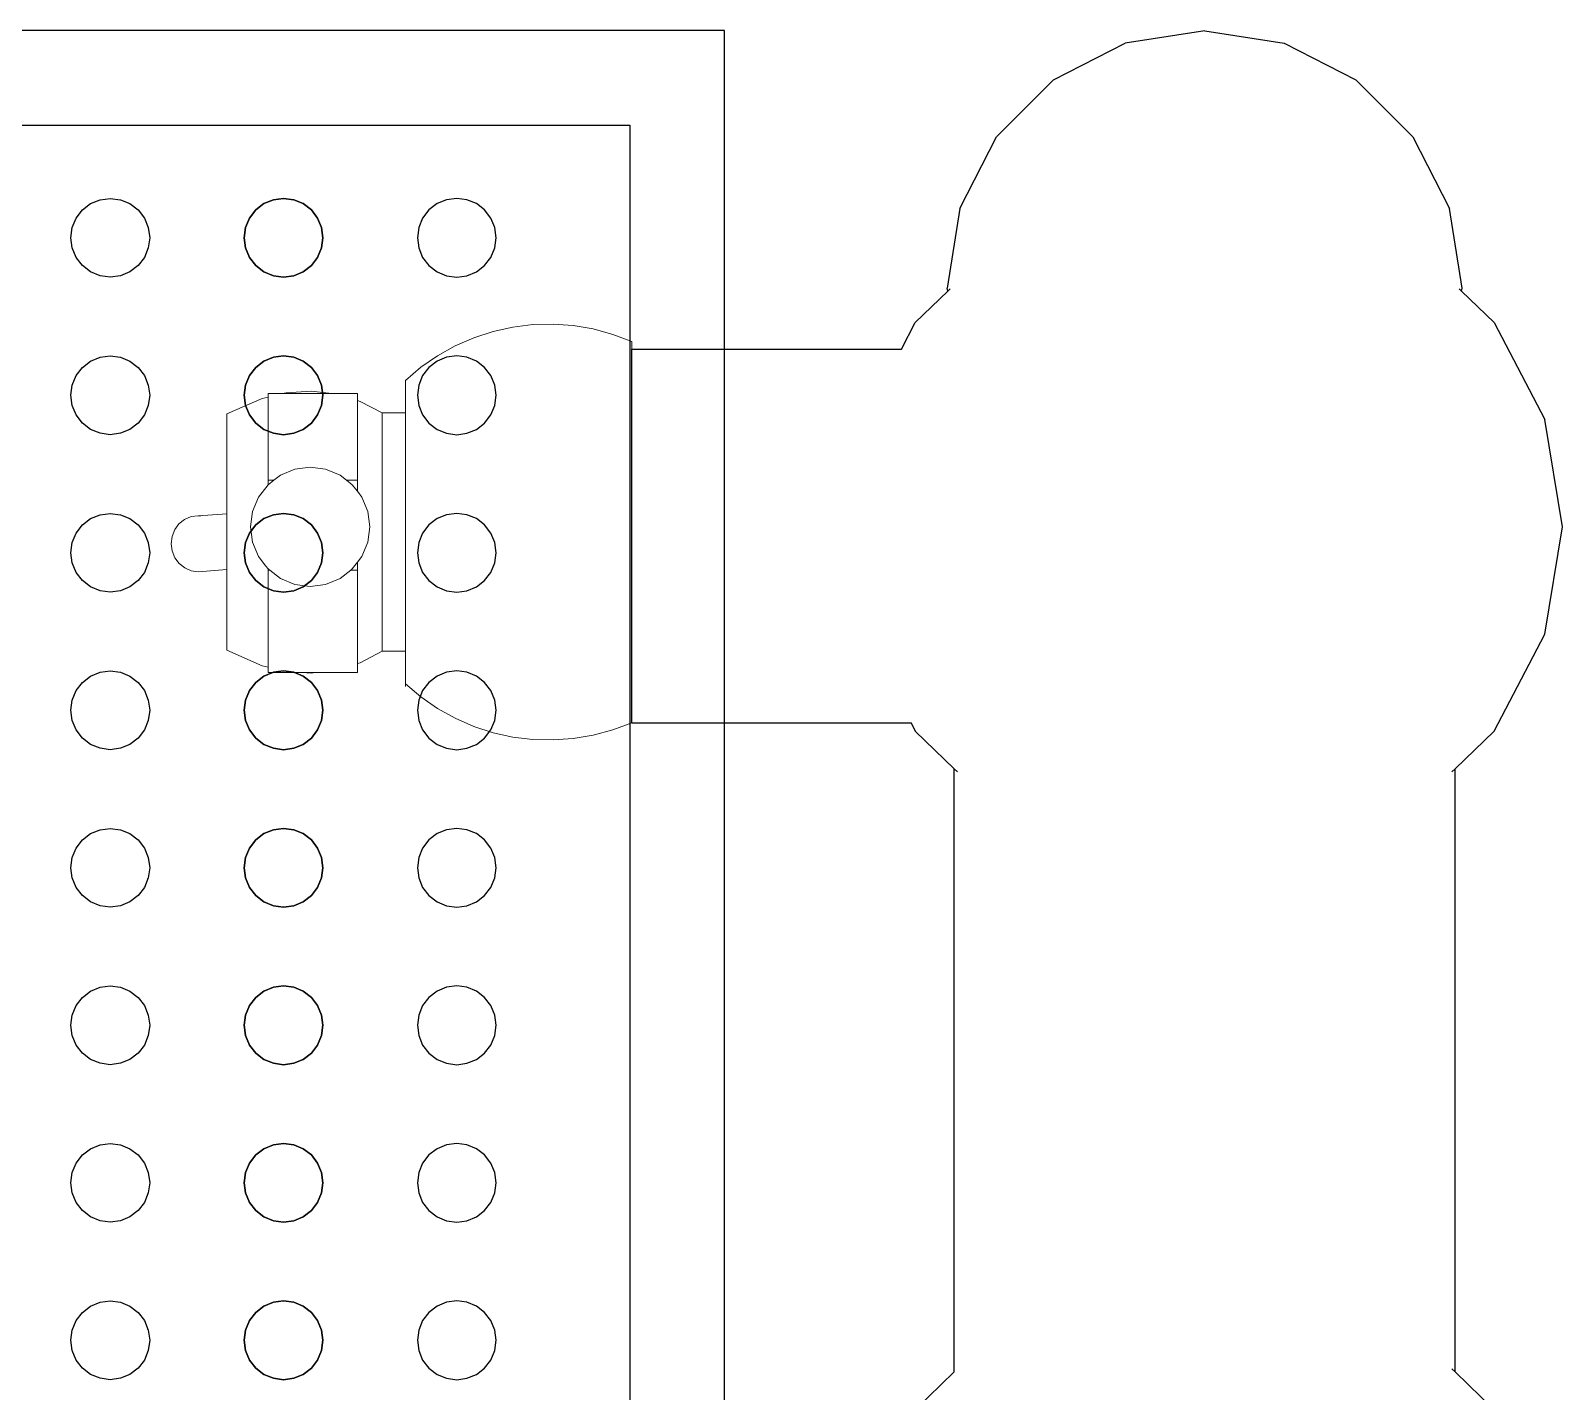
# Model space of a CAD drawing. Header units: millimetres. Extents: x 2562 to 7288, y 778 to 5635.
# Drawn here: x 5981.05 to 6000.51, y 1630.37 to 1647.64 of the extents above; entities that cross this region are included whole.
import ezdxf

# ---------------------------------------------------------------- set-up
doc = ezdxf.new("R2010")
doc.units = ezdxf.units.MM
for name, color, linetype in [('0-gnl-gor3', 252, 'Continuous'), ('2-tef-sabit', 251, 'Continuous'), ('IB- Bar Equipment', 7, 'Continuous')]:
    doc.layers.add(name, color=color, linetype=linetype)

# ---------------------------------------------------------------- blocks, each defined once
blk = doc.blocks.new('drip')
for p, q in [((68521.76, 2450.51), (68522.56, 2451.54)), ((68522.56, 2451.54), (68523.59, 2452.34)), ((68523.59, 2452.34), (68524.8, 2452.84)), ((68524.8, 2452.84), (68526.09, 2453.01)), ((68526.09, 2453.01), (68527.39, 2452.84)), ((68527.39, 2452.84), (68528.59, 2452.34)), ((68528.59, 2452.34), (68529.63, 2451.54)), ((68529.63, 2451.54), (68530.42, 2450.51)), ((68541.76, 2450.51), (68542.56, 2451.54)), ((68542.56, 2451.54), (68543.59, 2452.34)), ((68543.59, 2452.34), (68544.8, 2452.84)), ((68544.8, 2452.84), (68546.09, 2453.01)), ((68546.09, 2453.01), (68547.39, 2452.84)), ((68547.39, 2452.84), (68548.59, 2452.34)), ((68548.59, 2452.34), (68549.63, 2451.54)), ((68549.63, 2451.54), (68550.42, 2450.51)), ((68561.76, 2450.51), (68562.56, 2451.54)), ((68562.56, 2451.54), (68563.59, 2452.34)), ((68563.59, 2452.34), (68564.8, 2452.84)), ((68564.8, 2452.84), (68566.09, 2453.01)), ((68566.09, 2453.01), (68567.39, 2452.84)), ((68567.39, 2452.84), (68568.59, 2452.34)), ((68568.59, 2452.34), (68569.63, 2451.54)), ((68569.63, 2451.54), (68570.43, 2450.51)), ((68581.76, 2450.51), (68582.56, 2451.54)), ((68582.56, 2451.54), (68583.59, 2452.34)), ((68583.59, 2452.34), (68584.8, 2452.84)), ((68584.8, 2452.84), (68586.09, 2453.01)), ((68586.09, 2453.01), (68587.39, 2452.84)), ((68587.39, 2452.84), (68588.59, 2452.34)), ((68588.59, 2452.34), (68589.63, 2451.54)), ((68589.63, 2451.54), (68590.43, 2450.51)), ((68601.76, 2450.51), (68602.56, 2451.54)), ((68602.56, 2451.54), (68603.59, 2452.34)), ((68603.59, 2452.34), (68604.8, 2452.84)), ((68604.8, 2452.84), (68606.09, 2453.01)), ((68606.09, 2453.01), (68607.39, 2452.84)), ((68607.39, 2452.84), (68608.59, 2452.34)), ((68608.59, 2452.34), (68609.63, 2451.54)), ((68609.63, 2451.54), (68610.43, 2450.51)), ((68621.76, 2450.51), (68622.56, 2451.54)), ((68622.56, 2451.54), (68623.59, 2452.34)), ((68623.59, 2452.34), (68624.8, 2452.84)), ((68624.8, 2452.84), (68626.09, 2453.01)), ((68626.09, 2453.01), (68627.39, 2452.84)), ((68627.39, 2452.84), (68628.59, 2452.34)), ((68628.59, 2452.34), (68629.63, 2451.54)), ((68629.63, 2451.54), (68630.43, 2450.51)), ((68641.76, 2450.51), (68642.56, 2451.54)), ((68642.56, 2451.54), (68643.59, 2452.34)), ((68643.59, 2452.34), (68644.8, 2452.84)), ((68644.8, 2452.84), (68646.09, 2453.01)), ((68646.09, 2453.01), (68647.39, 2452.84)), ((68647.39, 2452.84), (68648.6, 2452.34)), ((68648.6, 2452.34), (68649.63, 2451.54)), ((68649.63, 2451.54), (68650.43, 2450.51)), ((68661.76, 2450.51), (68662.56, 2451.54)), ((68662.56, 2451.54), (68663.59, 2452.34)), ((68663.59, 2452.34), (68664.8, 2452.84)), ((68664.8, 2452.84), (68666.09, 2453.01)), ((68666.09, 2453.01), (68667.39, 2452.84)), ((68667.39, 2452.84), (68668.6, 2452.34)), ((68668.6, 2452.34), (68669.63, 2451.54)), ((68669.63, 2451.54), (68670.43, 2450.51)), ((68521.27, 2449.3), (68521.76, 2450.51)), ((68530.42, 2450.51), (68530.92, 2449.3)), ((68541.27, 2449.3), (68541.76, 2450.51)), ((68550.42, 2450.51), (68550.92, 2449.3)), ((68561.27, 2449.3), (68561.76, 2450.51)), ((68570.43, 2450.51), (68570.92, 2449.3)), ((68581.27, 2449.3), (68581.76, 2450.51)), ((68590.43, 2450.51), (68590.92, 2449.3)), ((68601.27, 2449.3), (68601.76, 2450.51)), ((68610.43, 2450.51), (68610.92, 2449.3)), ((68621.27, 2449.3), (68621.76, 2450.51)), ((68630.43, 2450.51), (68630.92, 2449.3)), ((68641.27, 2449.3), (68641.76, 2450.51)), ((68650.43, 2450.51), (68650.92, 2449.3)), ((68661.27, 2449.3), (68661.76, 2450.51)), ((68670.43, 2450.51), (68670.92, 2449.3)), ((68521.09, 2448.01), (68521.27, 2449.3)), ((68521.27, 2446.71), (68521.09, 2448.01)), ((68530.92, 2449.3), (68531.09, 2448.01)), ((68531.09, 2448.01), (68530.92, 2446.71)), ((68541.09, 2448.01), (68541.27, 2449.3)), ((68541.27, 2446.71), (68541.09, 2448.01)), ((68550.92, 2449.3), (68551.09, 2448.01)), ((68551.09, 2448.01), (68550.92, 2446.71)), ((68561.09, 2448.01), (68561.27, 2449.3)), ((68561.27, 2446.71), (68561.09, 2448.01)), ((68570.92, 2449.3), (68571.09, 2448.01)), ((68571.09, 2448.01), (68570.92, 2446.71)), ((68581.09, 2448.01), (68581.27, 2449.3)), ((68581.27, 2446.71), (68581.09, 2448.01)), ((68590.92, 2449.3), (68591.09, 2448.01)), ((68591.09, 2448.01), (68590.92, 2446.71)), ((68601.09, 2448.01), (68601.27, 2449.3)), ((68601.27, 2446.71), (68601.09, 2448.01)), ((68610.92, 2449.3), (68611.09, 2448.01)), ((68611.09, 2448.01), (68610.92, 2446.71)), ((68621.09, 2448.01), (68621.27, 2449.3)), ((68621.27, 2446.71), (68621.09, 2448.01)), ((68630.92, 2449.3), (68631.09, 2448.01)), ((68631.09, 2448.01), (68630.92, 2446.71)), ((68641.09, 2448.01), (68641.27, 2449.3)), ((68641.27, 2446.71), (68641.09, 2448.01)), ((68650.92, 2449.3), (68651.1, 2448.01)), ((68651.1, 2448.01), (68650.92, 2446.71)), ((68661.09, 2448.01), (68661.27, 2449.3)), ((68661.27, 2446.71), (68661.09, 2448.01)), ((68670.92, 2449.3), (68671.1, 2448.01)), ((68671.1, 2448.01), (68670.92, 2446.71)), ((68521.76, 2445.51), (68521.27, 2446.71)), ((68530.92, 2446.71), (68530.42, 2445.51)), ((68541.76, 2445.51), (68541.27, 2446.71)), ((68550.92, 2446.71), (68550.42, 2445.51)), ((68561.76, 2445.51), (68561.27, 2446.71)), ((68570.92, 2446.71), (68570.43, 2445.51)), ((68581.76, 2445.51), (68581.27, 2446.71)), ((68590.92, 2446.71), (68590.43, 2445.51)), ((68601.76, 2445.51), (68601.27, 2446.71)), ((68610.92, 2446.71), (68610.43, 2445.51)), ((68621.76, 2445.51), (68621.27, 2446.71)), ((68630.92, 2446.71), (68630.43, 2445.51)), ((68641.76, 2445.51), (68641.27, 2446.71)), ((68650.92, 2446.71), (68650.43, 2445.51)), ((68661.76, 2445.51), (68661.27, 2446.71)), ((68670.92, 2446.71), (68670.43, 2445.51)), ((68522.56, 2444.47), (68521.76, 2445.51)), ((68523.59, 2443.68), (68522.56, 2444.47)), ((68524.8, 2443.18), (68523.59, 2443.68)), ((68528.59, 2443.68), (68527.39, 2443.18)), ((68529.63, 2444.47), (68528.59, 2443.68)), ((68530.42, 2445.51), (68529.63, 2444.47)), ((68542.56, 2444.47), (68541.76, 2445.51)), ((68543.59, 2443.68), (68542.56, 2444.47)), ((68544.8, 2443.18), (68543.59, 2443.68)), ((68548.59, 2443.68), (68547.39, 2443.18)), ((68549.63, 2444.47), (68548.59, 2443.68)), ((68550.42, 2445.51), (68549.63, 2444.47)), ((68562.56, 2444.47), (68561.76, 2445.51)), ((68563.59, 2443.68), (68562.56, 2444.47)), ((68564.8, 2443.18), (68563.59, 2443.68)), ((68568.59, 2443.68), (68567.39, 2443.18)), ((68569.63, 2444.47), (68568.59, 2443.68)), ((68570.43, 2445.51), (68569.63, 2444.47)), ((68582.56, 2444.47), (68581.76, 2445.51)), ((68583.59, 2443.68), (68582.56, 2444.47)), ((68584.8, 2443.18), (68583.59, 2443.68)), ((68588.59, 2443.68), (68587.39, 2443.18)), ((68589.63, 2444.47), (68588.59, 2443.68)), ((68590.43, 2445.51), (68589.63, 2444.47)), ((68602.56, 2444.47), (68601.76, 2445.51)), ((68603.59, 2443.68), (68602.56, 2444.47)), ((68604.8, 2443.18), (68603.59, 2443.68)), ((68608.59, 2443.68), (68607.39, 2443.18)), ((68609.63, 2444.47), (68608.59, 2443.68)), ((68610.43, 2445.51), (68609.63, 2444.47)), ((68622.56, 2444.47), (68621.76, 2445.51)), ((68623.59, 2443.68), (68622.56, 2444.47)), ((68624.8, 2443.18), (68623.59, 2443.68)), ((68628.59, 2443.68), (68627.39, 2443.18)), ((68629.63, 2444.47), (68628.59, 2443.68)), ((68630.43, 2445.51), (68629.63, 2444.47)), ((68642.56, 2444.47), (68641.76, 2445.51)), ((68643.59, 2443.68), (68642.56, 2444.47)), ((68644.8, 2443.18), (68643.59, 2443.68)), ((68648.6, 2443.68), (68647.39, 2443.18)), ((68649.63, 2444.47), (68648.6, 2443.68)), ((68650.43, 2445.51), (68649.63, 2444.47)), ((68662.56, 2444.47), (68661.76, 2445.51)), ((68663.59, 2443.68), (68662.56, 2444.47)), ((68664.8, 2443.18), (68663.59, 2443.68)), ((68668.6, 2443.68), (68667.39, 2443.18)), ((68669.63, 2444.47), (68668.6, 2443.68)), ((68670.43, 2445.51), (68669.63, 2444.47)), ((68526.09, 2443.01), (68524.8, 2443.18)), ((68527.39, 2443.18), (68526.09, 2443.01)), ((68546.09, 2443.01), (68544.8, 2443.18)), ((68547.39, 2443.18), (68546.09, 2443.01)), ((68566.09, 2443.01), (68564.8, 2443.18)), ((68567.39, 2443.18), (68566.09, 2443.01)), ((68586.09, 2443.01), (68584.8, 2443.18)), ((68587.39, 2443.18), (68586.09, 2443.01)), ((68606.09, 2443.01), (68604.8, 2443.18)), ((68607.39, 2443.18), (68606.09, 2443.01)), ((68626.09, 2443.01), (68624.8, 2443.18)), ((68627.39, 2443.18), (68626.09, 2443.01)), ((68646.09, 2443.01), (68644.8, 2443.18)), ((68647.39, 2443.18), (68646.09, 2443.01)), ((68666.09, 2443.01), (68664.8, 2443.18)), ((68667.39, 2443.18), (68666.09, 2443.01)), ((68522.56, 2429.54), (68523.59, 2430.34)), ((68523.59, 2430.34), (68522.56, 2429.54)), ((68523.59, 2430.34), (68524.8, 2430.84)), ((68524.8, 2430.84), (68523.59, 2430.34)), ((68524.8, 2430.84), (68526.09, 2431.01)), ((68526.09, 2431.01), (68524.8, 2430.84)), ((68526.09, 2431.01), (68527.39, 2430.84)), ((68527.39, 2430.84), (68526.09, 2431.01)), ((68527.39, 2430.84), (68528.59, 2430.34)), ((68528.59, 2430.34), (68527.39, 2430.84)), ((68528.59, 2430.34), (68529.63, 2429.54)), ((68529.63, 2429.54), (68528.59, 2430.34)), ((68542.56, 2429.54), (68543.59, 2430.34)), ((68543.59, 2430.34), (68542.56, 2429.54)), ((68543.59, 2430.34), (68544.8, 2430.84)), ((68544.8, 2430.84), (68543.59, 2430.34)), ((68544.8, 2430.84), (68546.09, 2431.01)), ((68546.09, 2431.01), (68544.8, 2430.84)), ((68546.09, 2431.01), (68547.39, 2430.84)), ((68547.39, 2430.84), (68546.09, 2431.01)), ((68547.39, 2430.84), (68548.59, 2430.34)), ((68548.59, 2430.34), (68547.39, 2430.84)), ((68548.59, 2430.34), (68549.63, 2429.54)), ((68549.63, 2429.54), (68548.59, 2430.34)), ((68562.56, 2429.54), (68563.59, 2430.34)), ((68563.59, 2430.34), (68562.56, 2429.54)), ((68563.59, 2430.34), (68564.8, 2430.84)), ((68564.8, 2430.84), (68563.59, 2430.34)), ((68564.8, 2430.84), (68566.09, 2431.01)), ((68566.09, 2431.01), (68564.8, 2430.84)), ((68566.09, 2431.01), (68567.39, 2430.84)), ((68567.39, 2430.84), (68566.09, 2431.01)), ((68567.39, 2430.84), (68568.59, 2430.34)), ((68568.59, 2430.34), (68567.39, 2430.84)), ((68568.59, 2430.34), (68569.63, 2429.54)), ((68569.63, 2429.54), (68568.59, 2430.34)), ((68582.56, 2429.54), (68583.59, 2430.34)), ((68583.59, 2430.34), (68582.56, 2429.54)), ((68583.59, 2430.34), (68584.8, 2430.84)), ((68584.8, 2430.84), (68583.59, 2430.34)), ((68584.8, 2430.84), (68586.09, 2431.01)), ((68586.09, 2431.01), (68584.8, 2430.84)), ((68586.09, 2431.01), (68587.39, 2430.84)), ((68587.39, 2430.84), (68586.09, 2431.01)), ((68587.39, 2430.84), (68588.59, 2430.34)), ((68588.59, 2430.34), (68587.39, 2430.84)), ((68588.59, 2430.34), (68589.63, 2429.54)), ((68589.63, 2429.54), (68588.59, 2430.34)), ((68602.56, 2429.54), (68603.59, 2430.34)), ((68603.59, 2430.34), (68602.56, 2429.54)), ((68603.59, 2430.34), (68604.8, 2430.84)), ((68604.8, 2430.84), (68603.59, 2430.34)), ((68604.8, 2430.84), (68606.09, 2431.01)), ((68606.09, 2431.01), (68604.8, 2430.84)), ((68606.09, 2431.01), (68607.39, 2430.84)), ((68607.39, 2430.84), (68606.09, 2431.01)), ((68607.39, 2430.84), (68608.59, 2430.34)), ((68608.59, 2430.34), (68607.39, 2430.84)), ((68608.59, 2430.34), (68609.63, 2429.54)), ((68609.63, 2429.54), (68608.59, 2430.34)), ((68622.56, 2429.54), (68623.59, 2430.34)), ((68623.59, 2430.34), (68622.56, 2429.54)), ((68623.59, 2430.34), (68624.8, 2430.84)), ((68624.8, 2430.84), (68623.59, 2430.34)), ((68624.8, 2430.84), (68626.09, 2431.01)), ((68626.09, 2431.01), (68624.8, 2430.84)), ((68626.09, 2431.01), (68627.39, 2430.84)), ((68627.39, 2430.84), (68626.09, 2431.01)), ((68627.39, 2430.84), (68628.59, 2430.34)), ((68628.59, 2430.34), (68627.39, 2430.84)), ((68628.59, 2430.34), (68629.63, 2429.54)), ((68629.63, 2429.54), (68628.59, 2430.34)), ((68642.56, 2429.54), (68643.59, 2430.34)), ((68643.59, 2430.34), (68642.56, 2429.54)), ((68643.59, 2430.34), (68644.8, 2430.84)), ((68644.8, 2430.84), (68643.59, 2430.34)), ((68644.8, 2430.84), (68646.09, 2431.01)), ((68646.09, 2431.01), (68644.8, 2430.84)), ((68646.09, 2431.01), (68647.39, 2430.84)), ((68647.39, 2430.84), (68646.09, 2431.01)), ((68647.39, 2430.84), (68648.6, 2430.34)), ((68648.6, 2430.34), (68647.39, 2430.84)), ((68648.6, 2430.34), (68649.63, 2429.54)), ((68649.63, 2429.54), (68648.6, 2430.34)), ((68662.56, 2429.54), (68663.59, 2430.34)), ((68663.59, 2430.34), (68662.56, 2429.54)), ((68663.59, 2430.34), (68664.8, 2430.84)), ((68664.8, 2430.84), (68663.59, 2430.34)), ((68664.8, 2430.84), (68666.09, 2431.01)), ((68666.09, 2431.01), (68664.8, 2430.84)), ((68666.09, 2431.01), (68667.39, 2430.84)), ((68667.39, 2430.84), (68666.09, 2431.01)), ((68667.39, 2430.84), (68668.6, 2430.34)), ((68668.6, 2430.34), (68667.39, 2430.84)), ((68668.6, 2430.34), (68669.63, 2429.54)), ((68669.63, 2429.54), (68668.6, 2430.34)), ((68521.27, 2427.3), (68521.76, 2428.51)), ((68521.76, 2428.51), (68521.27, 2427.3)), ((68521.76, 2428.51), (68522.56, 2429.54)), ((68522.56, 2429.54), (68521.76, 2428.51)), ((68529.63, 2429.54), (68530.42, 2428.51)), ((68530.42, 2428.51), (68529.63, 2429.54)), ((68530.42, 2428.51), (68530.92, 2427.3)), ((68530.92, 2427.3), (68530.42, 2428.51)), ((68541.27, 2427.3), (68541.76, 2428.51)), ((68541.76, 2428.51), (68541.27, 2427.3)), ((68541.76, 2428.51), (68542.56, 2429.54)), ((68542.56, 2429.54), (68541.76, 2428.51)), ((68549.63, 2429.54), (68550.42, 2428.51)), ((68550.42, 2428.51), (68549.63, 2429.54)), ((68550.42, 2428.51), (68550.92, 2427.3)), ((68550.92, 2427.3), (68550.42, 2428.51)), ((68561.27, 2427.3), (68561.76, 2428.51)), ((68561.76, 2428.51), (68561.27, 2427.3)), ((68561.76, 2428.51), (68562.56, 2429.54)), ((68562.56, 2429.54), (68561.76, 2428.51)), ((68569.63, 2429.54), (68570.43, 2428.51)), ((68570.43, 2428.51), (68569.63, 2429.54)), ((68570.43, 2428.51), (68570.92, 2427.3)), ((68570.92, 2427.3), (68570.43, 2428.51)), ((68581.27, 2427.3), (68581.76, 2428.51)), ((68581.76, 2428.51), (68581.27, 2427.3)), ((68581.76, 2428.51), (68582.56, 2429.54)), ((68582.56, 2429.54), (68581.76, 2428.51)), ((68589.63, 2429.54), (68590.43, 2428.51)), ((68590.43, 2428.51), (68589.63, 2429.54)), ((68590.43, 2428.51), (68590.92, 2427.3)), ((68590.92, 2427.3), (68590.43, 2428.51)), ((68601.27, 2427.3), (68601.76, 2428.51)), ((68601.76, 2428.51), (68601.27, 2427.3)), ((68601.76, 2428.51), (68602.56, 2429.54)), ((68602.56, 2429.54), (68601.76, 2428.51)), ((68609.63, 2429.54), (68610.43, 2428.51)), ((68610.43, 2428.51), (68609.63, 2429.54)), ((68610.43, 2428.51), (68610.92, 2427.3)), ((68610.92, 2427.3), (68610.43, 2428.51)), ((68621.27, 2427.3), (68621.76, 2428.51)), ((68621.76, 2428.51), (68621.27, 2427.3)), ((68621.76, 2428.51), (68622.56, 2429.54)), ((68622.56, 2429.54), (68621.76, 2428.51)), ((68629.63, 2429.54), (68630.43, 2428.51)), ((68630.43, 2428.51), (68629.63, 2429.54)), ((68630.43, 2428.51), (68630.92, 2427.3)), ((68630.92, 2427.3), (68630.43, 2428.51)), ((68641.27, 2427.3), (68641.76, 2428.51)), ((68641.76, 2428.51), (68641.27, 2427.3)), ((68641.76, 2428.51), (68642.56, 2429.54)), ((68642.56, 2429.54), (68641.76, 2428.51)), ((68649.63, 2429.54), (68650.43, 2428.51)), ((68650.43, 2428.51), (68649.63, 2429.54)), ((68650.43, 2428.51), (68650.92, 2427.3)), ((68650.92, 2427.3), (68650.43, 2428.51)), ((68661.27, 2427.3), (68661.76, 2428.51)), ((68661.76, 2428.51), (68661.27, 2427.3)), ((68661.76, 2428.51), (68662.56, 2429.54)), ((68662.56, 2429.54), (68661.76, 2428.51)), ((68669.63, 2429.54), (68670.43, 2428.51)), ((68670.43, 2428.51), (68669.63, 2429.54)), ((68670.43, 2428.51), (68670.92, 2427.3)), ((68670.92, 2427.3), (68670.43, 2428.51)), ((68521.09, 2426.01), (68521.27, 2427.3)), ((68521.27, 2427.3), (68521.09, 2426.01)), ((68530.92, 2427.3), (68531.09, 2426.01)), ((68531.09, 2426.01), (68530.92, 2427.3)), ((68541.09, 2426.01), (68541.27, 2427.3)), ((68541.27, 2427.3), (68541.09, 2426.01)), ((68550.92, 2427.3), (68551.09, 2426.01)), ((68551.09, 2426.01), (68550.92, 2427.3)), ((68561.09, 2426.01), (68561.27, 2427.3)), ((68561.27, 2427.3), (68561.09, 2426.01)), ((68570.92, 2427.3), (68571.09, 2426.01)), ((68571.09, 2426.01), (68570.92, 2427.3)), ((68581.09, 2426.01), (68581.27, 2427.3)), ((68581.27, 2427.3), (68581.09, 2426.01)), ((68590.92, 2427.3), (68591.09, 2426.01)), ((68591.09, 2426.01), (68590.92, 2427.3)), ((68601.09, 2426.01), (68601.27, 2427.3)), ((68601.27, 2427.3), (68601.09, 2426.01)), ((68610.92, 2427.3), (68611.09, 2426.01)), ((68611.09, 2426.01), (68610.92, 2427.3)), ((68621.09, 2426.01), (68621.27, 2427.3)), ((68621.27, 2427.3), (68621.09, 2426.01)), ((68630.92, 2427.3), (68631.09, 2426.01)), ((68631.09, 2426.01), (68630.92, 2427.3)), ((68641.09, 2426.01), (68641.27, 2427.3)), ((68641.27, 2427.3), (68641.09, 2426.01)), ((68650.92, 2427.3), (68651.1, 2426.01)), ((68651.1, 2426.01), (68650.92, 2427.3)), ((68661.09, 2426.01), (68661.27, 2427.3)), ((68661.27, 2427.3), (68661.09, 2426.01)), ((68670.92, 2427.3), (68671.1, 2426.01)), ((68671.1, 2426.01), (68670.92, 2427.3)), ((68521.27, 2424.71), (68521.09, 2426.01)), ((68521.09, 2426.01), (68521.27, 2424.71)), ((68521.76, 2423.51), (68521.27, 2424.71)), ((68521.27, 2424.71), (68521.76, 2423.51)), ((68530.92, 2424.71), (68530.42, 2423.51)), ((68530.42, 2423.51), (68530.92, 2424.71)), ((68531.09, 2426.01), (68530.92, 2424.71)), ((68530.92, 2424.71), (68531.09, 2426.01)), ((68541.27, 2424.71), (68541.09, 2426.01)), ((68541.09, 2426.01), (68541.27, 2424.71)), ((68541.76, 2423.51), (68541.27, 2424.71)), ((68541.27, 2424.71), (68541.76, 2423.51)), ((68550.92, 2424.71), (68550.42, 2423.51)), ((68550.42, 2423.51), (68550.92, 2424.71)), ((68551.09, 2426.01), (68550.92, 2424.71)), ((68550.92, 2424.71), (68551.09, 2426.01)), ((68561.27, 2424.71), (68561.09, 2426.01)), ((68561.09, 2426.01), (68561.27, 2424.71)), ((68561.76, 2423.51), (68561.27, 2424.71)), ((68561.27, 2424.71), (68561.76, 2423.51)), ((68570.92, 2424.71), (68570.43, 2423.51)), ((68570.43, 2423.51), (68570.92, 2424.71)), ((68571.09, 2426.01), (68570.92, 2424.71)), ((68570.92, 2424.71), (68571.09, 2426.01)), ((68581.27, 2424.71), (68581.09, 2426.01)), ((68581.09, 2426.01), (68581.27, 2424.71)), ((68581.76, 2423.51), (68581.27, 2424.71)), ((68581.27, 2424.71), (68581.76, 2423.51)), ((68590.92, 2424.71), (68590.43, 2423.51)), ((68590.43, 2423.51), (68590.92, 2424.71)), ((68591.09, 2426.01), (68590.92, 2424.71)), ((68590.92, 2424.71), (68591.09, 2426.01)), ((68601.27, 2424.71), (68601.09, 2426.01)), ((68601.09, 2426.01), (68601.27, 2424.71)), ((68601.76, 2423.51), (68601.27, 2424.71)), ((68601.27, 2424.71), (68601.76, 2423.51)), ((68610.92, 2424.71), (68610.43, 2423.51)), ((68610.43, 2423.51), (68610.92, 2424.71)), ((68611.09, 2426.01), (68610.92, 2424.71)), ((68610.92, 2424.71), (68611.09, 2426.01)), ((68621.27, 2424.71), (68621.09, 2426.01)), ((68621.09, 2426.01), (68621.27, 2424.71)), ((68621.76, 2423.51), (68621.27, 2424.71)), ((68621.27, 2424.71), (68621.76, 2423.51)), ((68630.92, 2424.71), (68630.43, 2423.51)), ((68630.43, 2423.51), (68630.92, 2424.71)), ((68631.09, 2426.01), (68630.92, 2424.71)), ((68630.92, 2424.71), (68631.09, 2426.01)), ((68641.27, 2424.71), (68641.09, 2426.01)), ((68641.09, 2426.01), (68641.27, 2424.71)), ((68641.76, 2423.51), (68641.27, 2424.71)), ((68641.27, 2424.71), (68641.76, 2423.51)), ((68650.92, 2424.71), (68650.43, 2423.51)), ((68650.43, 2423.51), (68650.92, 2424.71)), ((68651.1, 2426.01), (68650.92, 2424.71)), ((68650.92, 2424.71), (68651.1, 2426.01)), ((68661.27, 2424.71), (68661.09, 2426.01)), ((68661.09, 2426.01), (68661.27, 2424.71)), ((68661.76, 2423.51), (68661.27, 2424.71)), ((68661.27, 2424.71), (68661.76, 2423.51)), ((68670.92, 2424.71), (68670.43, 2423.51)), ((68670.43, 2423.51), (68670.92, 2424.71)), ((68671.1, 2426.01), (68670.92, 2424.71)), ((68670.92, 2424.71), (68671.1, 2426.01)), ((68522.56, 2422.47), (68521.76, 2423.51)), ((68521.76, 2423.51), (68522.56, 2422.47)), ((68523.59, 2421.68), (68522.56, 2422.47)), ((68522.56, 2422.47), (68523.59, 2421.68)), ((68529.63, 2422.47), (68528.59, 2421.68)), ((68528.59, 2421.68), (68529.63, 2422.47)), ((68530.42, 2423.51), (68529.63, 2422.47)), ((68529.63, 2422.47), (68530.42, 2423.51)), ((68542.56, 2422.47), (68541.76, 2423.51)), ((68541.76, 2423.51), (68542.56, 2422.47)), ((68543.59, 2421.68), (68542.56, 2422.47)), ((68542.56, 2422.47), (68543.59, 2421.68)), ((68549.63, 2422.47), (68548.59, 2421.68)), ((68548.59, 2421.68), (68549.63, 2422.47)), ((68550.42, 2423.51), (68549.63, 2422.47)), ((68549.63, 2422.47), (68550.42, 2423.51)), ((68562.56, 2422.47), (68561.76, 2423.51)), ((68561.76, 2423.51), (68562.56, 2422.47)), ((68563.59, 2421.68), (68562.56, 2422.47)), ((68562.56, 2422.47), (68563.59, 2421.68)), ((68569.63, 2422.47), (68568.59, 2421.68)), ((68568.59, 2421.68), (68569.63, 2422.47)), ((68570.43, 2423.51), (68569.63, 2422.47)), ((68569.63, 2422.47), (68570.43, 2423.51)), ((68582.56, 2422.47), (68581.76, 2423.51)), ((68581.76, 2423.51), (68582.56, 2422.47)), ((68583.59, 2421.68), (68582.56, 2422.47)), ((68582.56, 2422.47), (68583.59, 2421.68)), ((68589.63, 2422.47), (68588.59, 2421.68)), ((68588.59, 2421.68), (68589.63, 2422.47)), ((68590.43, 2423.51), (68589.63, 2422.47)), ((68589.63, 2422.47), (68590.43, 2423.51)), ((68602.56, 2422.47), (68601.76, 2423.51)), ((68601.76, 2423.51), (68602.56, 2422.47)), ((68603.59, 2421.68), (68602.56, 2422.47)), ((68602.56, 2422.47), (68603.59, 2421.68)), ((68609.63, 2422.47), (68608.59, 2421.68)), ((68608.59, 2421.68), (68609.63, 2422.47)), ((68610.43, 2423.51), (68609.63, 2422.47)), ((68609.63, 2422.47), (68610.43, 2423.51)), ((68622.56, 2422.47), (68621.76, 2423.51)), ((68621.76, 2423.51), (68622.56, 2422.47)), ((68623.59, 2421.68), (68622.56, 2422.47)), ((68622.56, 2422.47), (68623.59, 2421.68)), ((68629.63, 2422.47), (68628.59, 2421.68)), ((68628.59, 2421.68), (68629.63, 2422.47)), ((68630.43, 2423.51), (68629.63, 2422.47)), ((68629.63, 2422.47), (68630.43, 2423.51)), ((68642.56, 2422.47), (68641.76, 2423.51)), ((68641.76, 2423.51), (68642.56, 2422.47)), ((68643.59, 2421.68), (68642.56, 2422.47)), ((68642.56, 2422.47), (68643.59, 2421.68)), ((68649.63, 2422.47), (68648.6, 2421.68)), ((68648.6, 2421.68), (68649.63, 2422.47)), ((68650.43, 2423.51), (68649.63, 2422.47)), ((68649.63, 2422.47), (68650.43, 2423.51)), ((68662.56, 2422.47), (68661.76, 2423.51)), ((68661.76, 2423.51), (68662.56, 2422.47)), ((68663.59, 2421.68), (68662.56, 2422.47)), ((68662.56, 2422.47), (68663.59, 2421.68)), ((68669.63, 2422.47), (68668.6, 2421.68)), ((68668.6, 2421.68), (68669.63, 2422.47)), ((68670.43, 2423.51), (68669.63, 2422.47)), ((68669.63, 2422.47), (68670.43, 2423.51)), ((68524.8, 2421.18), (68523.59, 2421.68)), ((68523.59, 2421.68), (68524.8, 2421.18)), ((68526.09, 2421.01), (68524.8, 2421.18)), ((68524.8, 2421.18), (68526.09, 2421.01)), ((68527.39, 2421.18), (68526.09, 2421.01)), ((68526.09, 2421.01), (68527.39, 2421.18)), ((68528.59, 2421.68), (68527.39, 2421.18)), ((68527.39, 2421.18), (68528.59, 2421.68)), ((68544.8, 2421.18), (68543.59, 2421.68)), ((68543.59, 2421.68), (68544.8, 2421.18)), ((68546.09, 2421.01), (68544.8, 2421.18)), ((68544.8, 2421.18), (68546.09, 2421.01)), ((68547.39, 2421.18), (68546.09, 2421.01)), ((68546.09, 2421.01), (68547.39, 2421.18)), ((68548.59, 2421.68), (68547.39, 2421.18)), ((68547.39, 2421.18), (68548.59, 2421.68)), ((68564.8, 2421.18), (68563.59, 2421.68)), ((68563.59, 2421.68), (68564.8, 2421.18)), ((68566.09, 2421.01), (68564.8, 2421.18)), ((68564.8, 2421.18), (68566.09, 2421.01)), ((68567.39, 2421.18), (68566.09, 2421.01)), ((68566.09, 2421.01), (68567.39, 2421.18)), ((68568.59, 2421.68), (68567.39, 2421.18)), ((68567.39, 2421.18), (68568.59, 2421.68)), ((68584.8, 2421.18), (68583.59, 2421.68)), ((68583.59, 2421.68), (68584.8, 2421.18)), ((68586.09, 2421.01), (68584.8, 2421.18)), ((68584.8, 2421.18), (68586.09, 2421.01)), ((68587.39, 2421.18), (68586.09, 2421.01)), ((68586.09, 2421.01), (68587.39, 2421.18)), ((68588.59, 2421.68), (68587.39, 2421.18)), ((68587.39, 2421.18), (68588.59, 2421.68)), ((68604.8, 2421.18), (68603.59, 2421.68)), ((68603.59, 2421.68), (68604.8, 2421.18)), ((68606.09, 2421.01), (68604.8, 2421.18)), ((68604.8, 2421.18), (68606.09, 2421.01)), ((68607.39, 2421.18), (68606.09, 2421.01)), ((68606.09, 2421.01), (68607.39, 2421.18)), ((68608.59, 2421.68), (68607.39, 2421.18)), ((68607.39, 2421.18), (68608.59, 2421.68)), ((68624.8, 2421.18), (68623.59, 2421.68)), ((68623.59, 2421.68), (68624.8, 2421.18)), ((68626.09, 2421.01), (68624.8, 2421.18)), ((68624.8, 2421.18), (68626.09, 2421.01)), ((68627.39, 2421.18), (68626.09, 2421.01)), ((68626.09, 2421.01), (68627.39, 2421.18)), ((68628.59, 2421.68), (68627.39, 2421.18)), ((68627.39, 2421.18), (68628.59, 2421.68)), ((68644.8, 2421.18), (68643.59, 2421.68)), ((68643.59, 2421.68), (68644.8, 2421.18)), ((68646.09, 2421.01), (68644.8, 2421.18)), ((68644.8, 2421.18), (68646.09, 2421.01)), ((68647.39, 2421.18), (68646.09, 2421.01)), ((68646.09, 2421.01), (68647.39, 2421.18)), ((68648.6, 2421.68), (68647.39, 2421.18)), ((68647.39, 2421.18), (68648.6, 2421.68)), ((68664.8, 2421.18), (68663.59, 2421.68)), ((68663.59, 2421.68), (68664.8, 2421.18)), ((68666.09, 2421.01), (68664.8, 2421.18)), ((68664.8, 2421.18), (68666.09, 2421.01)), ((68667.39, 2421.18), (68666.09, 2421.01)), ((68666.09, 2421.01), (68667.39, 2421.18)), ((68668.6, 2421.68), (68667.39, 2421.18)), ((68667.39, 2421.18), (68668.6, 2421.68)), ((68524.8, 2408.84), (68523.59, 2408.34)), ((68526.09, 2409.01), (68524.8, 2408.84)), ((68527.39, 2408.84), (68526.09, 2409.01)), ((68528.59, 2408.34), (68527.39, 2408.84)), ((68544.8, 2408.84), (68543.59, 2408.34)), ((68546.09, 2409.01), (68544.8, 2408.84)), ((68547.39, 2408.84), (68546.09, 2409.01)), ((68548.59, 2408.34), (68547.39, 2408.84)), ((68564.8, 2408.84), (68563.59, 2408.34)), ((68566.09, 2409.01), (68564.8, 2408.84)), ((68567.39, 2408.84), (68566.09, 2409.01)), ((68568.59, 2408.34), (68567.39, 2408.84)), ((68584.8, 2408.84), (68583.59, 2408.34)), ((68586.09, 2409.01), (68584.8, 2408.84)), ((68587.39, 2408.84), (68586.09, 2409.01)), ((68588.59, 2408.34), (68587.39, 2408.84)), ((68604.8, 2408.84), (68603.59, 2408.34)), ((68606.09, 2409.01), (68604.8, 2408.84)), ((68607.39, 2408.84), (68606.09, 2409.01)), ((68608.59, 2408.34), (68607.39, 2408.84)), ((68624.8, 2408.84), (68623.59, 2408.34)), ((68626.09, 2409.01), (68624.8, 2408.84)), ((68627.39, 2408.84), (68626.09, 2409.01)), ((68628.59, 2408.34), (68627.39, 2408.84)), ((68644.8, 2408.84), (68643.59, 2408.34)), ((68646.09, 2409.01), (68644.8, 2408.84)), ((68647.39, 2408.84), (68646.09, 2409.01)), ((68648.6, 2408.34), (68647.39, 2408.84)), ((68664.8, 2408.84), (68663.59, 2408.34)), ((68666.09, 2409.01), (68664.8, 2408.84)), ((68667.39, 2408.84), (68666.09, 2409.01)), ((68668.6, 2408.34), (68667.39, 2408.84)), ((68522.56, 2407.54), (68521.76, 2406.51)), ((68523.59, 2408.34), (68522.56, 2407.54)), ((68529.63, 2407.54), (68528.59, 2408.34)), ((68530.42, 2406.51), (68529.63, 2407.54)), ((68542.56, 2407.54), (68541.76, 2406.51)), ((68543.59, 2408.34), (68542.56, 2407.54)), ((68549.63, 2407.54), (68548.59, 2408.34)), ((68550.42, 2406.51), (68549.63, 2407.54)), ((68562.56, 2407.54), (68561.76, 2406.51)), ((68563.59, 2408.34), (68562.56, 2407.54)), ((68569.63, 2407.54), (68568.59, 2408.34)), ((68570.43, 2406.51), (68569.63, 2407.54)), ((68582.56, 2407.54), (68581.76, 2406.51)), ((68583.59, 2408.34), (68582.56, 2407.54)), ((68589.63, 2407.54), (68588.59, 2408.34)), ((68590.43, 2406.51), (68589.63, 2407.54)), ((68602.56, 2407.54), (68601.76, 2406.51)), ((68603.59, 2408.34), (68602.56, 2407.54)), ((68609.63, 2407.54), (68608.59, 2408.34)), ((68610.43, 2406.51), (68609.63, 2407.54)), ((68622.56, 2407.54), (68621.76, 2406.51)), ((68623.59, 2408.34), (68622.56, 2407.54)), ((68629.63, 2407.54), (68628.59, 2408.34)), ((68630.43, 2406.51), (68629.63, 2407.54)), ((68642.56, 2407.54), (68641.76, 2406.51)), ((68643.59, 2408.34), (68642.56, 2407.54)), ((68649.63, 2407.54), (68648.6, 2408.34)), ((68650.43, 2406.51), (68649.63, 2407.54)), ((68662.56, 2407.54), (68661.76, 2406.51)), ((68663.59, 2408.34), (68662.56, 2407.54)), ((68669.63, 2407.54), (68668.6, 2408.34)), ((68670.43, 2406.51), (68669.63, 2407.54)), ((68521.27, 2405.3), (68521.09, 2404.01)), ((68521.76, 2406.51), (68521.27, 2405.3)), ((68530.92, 2405.3), (68530.42, 2406.51)), ((68531.09, 2404.01), (68530.92, 2405.3)), ((68541.27, 2405.3), (68541.09, 2404.01)), ((68541.76, 2406.51), (68541.27, 2405.3)), ((68550.92, 2405.3), (68550.42, 2406.51)), ((68551.09, 2404.01), (68550.92, 2405.3)), ((68561.27, 2405.3), (68561.09, 2404.01)), ((68561.76, 2406.51), (68561.27, 2405.3)), ((68570.92, 2405.3), (68570.43, 2406.51)), ((68571.09, 2404.01), (68570.92, 2405.3)), ((68581.27, 2405.3), (68581.09, 2404.01)), ((68581.76, 2406.51), (68581.27, 2405.3)), ((68590.92, 2405.3), (68590.43, 2406.51)), ((68591.09, 2404.01), (68590.92, 2405.3)), ((68601.27, 2405.3), (68601.09, 2404.01)), ((68601.76, 2406.51), (68601.27, 2405.3)), ((68610.92, 2405.3), (68610.43, 2406.51)), ((68611.09, 2404.01), (68610.92, 2405.3)), ((68621.27, 2405.3), (68621.09, 2404.01)), ((68621.76, 2406.51), (68621.27, 2405.3)), ((68630.92, 2405.3), (68630.43, 2406.51)), ((68631.09, 2404.01), (68630.92, 2405.3)), ((68641.27, 2405.3), (68641.09, 2404.01)), ((68641.76, 2406.51), (68641.27, 2405.3)), ((68650.92, 2405.3), (68650.43, 2406.51)), ((68651.1, 2404.01), (68650.92, 2405.3)), ((68661.27, 2405.3), (68661.09, 2404.01)), ((68661.76, 2406.51), (68661.27, 2405.3)), ((68670.92, 2405.3), (68670.43, 2406.51)), ((68671.1, 2404.01), (68670.92, 2405.3)), ((68521.09, 2404.01), (68521.27, 2402.71)), ((68521.27, 2402.71), (68521.76, 2401.51)), ((68530.42, 2401.51), (68530.92, 2402.71)), ((68530.92, 2402.71), (68531.09, 2404.01)), ((68541.09, 2404.01), (68541.27, 2402.71)), ((68541.27, 2402.71), (68541.76, 2401.51)), ((68550.42, 2401.51), (68550.92, 2402.71)), ((68550.92, 2402.71), (68551.09, 2404.01)), ((68561.09, 2404.01), (68561.27, 2402.71)), ((68561.27, 2402.71), (68561.76, 2401.51)), ((68570.43, 2401.51), (68570.92, 2402.71)), ((68570.92, 2402.71), (68571.09, 2404.01)), ((68581.09, 2404.01), (68581.27, 2402.71)), ((68581.27, 2402.71), (68581.76, 2401.51)), ((68590.43, 2401.51), (68590.92, 2402.71)), ((68590.92, 2402.71), (68591.09, 2404.01)), ((68601.09, 2404.01), (68601.27, 2402.71)), ((68601.27, 2402.71), (68601.76, 2401.51)), ((68610.43, 2401.51), (68610.92, 2402.71)), ((68610.92, 2402.71), (68611.09, 2404.01)), ((68621.09, 2404.01), (68621.27, 2402.71)), ((68621.27, 2402.71), (68621.76, 2401.51)), ((68630.43, 2401.51), (68630.92, 2402.71)), ((68630.92, 2402.71), (68631.09, 2404.01)), ((68641.09, 2404.01), (68641.27, 2402.71)), ((68641.27, 2402.71), (68641.76, 2401.51)), ((68650.43, 2401.51), (68650.92, 2402.71)), ((68650.92, 2402.71), (68651.1, 2404.01)), ((68661.09, 2404.01), (68661.27, 2402.71)), ((68661.27, 2402.71), (68661.76, 2401.51)), ((68670.43, 2401.51), (68670.92, 2402.71)), ((68670.92, 2402.71), (68671.1, 2404.01)), ((68521.76, 2401.51), (68522.56, 2400.47)), ((68529.63, 2400.47), (68530.42, 2401.51)), ((68541.76, 2401.51), (68542.56, 2400.47)), ((68549.63, 2400.47), (68550.42, 2401.51)), ((68561.76, 2401.51), (68562.56, 2400.47)), ((68569.63, 2400.47), (68570.43, 2401.51)), ((68581.76, 2401.51), (68582.56, 2400.47)), ((68589.63, 2400.47), (68590.43, 2401.51)), ((68601.76, 2401.51), (68602.56, 2400.47)), ((68609.63, 2400.47), (68610.43, 2401.51)), ((68621.76, 2401.51), (68622.56, 2400.47)), ((68629.63, 2400.47), (68630.43, 2401.51)), ((68641.76, 2401.51), (68642.56, 2400.47)), ((68649.63, 2400.47), (68650.43, 2401.51)), ((68661.76, 2401.51), (68662.56, 2400.47)), ((68669.63, 2400.47), (68670.43, 2401.51)), ((68522.56, 2400.47), (68523.59, 2399.68)), ((68523.59, 2399.68), (68524.8, 2399.18)), ((68524.8, 2399.18), (68526.09, 2399.01)), ((68526.09, 2399.01), (68527.39, 2399.18)), ((68527.39, 2399.18), (68528.59, 2399.68)), ((68528.59, 2399.68), (68529.63, 2400.47)), ((68542.56, 2400.47), (68543.59, 2399.68)), ((68543.59, 2399.68), (68544.8, 2399.18)), ((68544.8, 2399.18), (68546.09, 2399.01)), ((68546.09, 2399.01), (68547.39, 2399.18)), ((68547.39, 2399.18), (68548.59, 2399.68)), ((68548.59, 2399.68), (68549.63, 2400.47)), ((68562.56, 2400.47), (68563.59, 2399.68)), ((68563.59, 2399.68), (68564.8, 2399.18)), ((68564.8, 2399.18), (68566.09, 2399.01)), ((68566.09, 2399.01), (68567.39, 2399.18)), ((68567.39, 2399.18), (68568.59, 2399.68)), ((68568.59, 2399.68), (68569.63, 2400.47)), ((68582.56, 2400.47), (68583.59, 2399.68)), ((68583.59, 2399.68), (68584.8, 2399.18)), ((68584.8, 2399.18), (68586.09, 2399.01)), ((68586.09, 2399.01), (68587.39, 2399.18)), ((68587.39, 2399.18), (68588.59, 2399.68)), ((68588.59, 2399.68), (68589.63, 2400.47)), ((68602.56, 2400.47), (68603.59, 2399.68)), ((68603.59, 2399.68), (68604.8, 2399.18)), ((68604.8, 2399.18), (68606.09, 2399.01)), ((68606.09, 2399.01), (68607.39, 2399.18)), ((68607.39, 2399.18), (68608.59, 2399.68)), ((68608.59, 2399.68), (68609.63, 2400.47)), ((68622.56, 2400.47), (68623.59, 2399.68)), ((68623.59, 2399.68), (68624.8, 2399.18)), ((68624.8, 2399.18), (68626.09, 2399.01)), ((68626.09, 2399.01), (68627.39, 2399.18)), ((68627.39, 2399.18), (68628.59, 2399.68)), ((68628.59, 2399.68), (68629.63, 2400.47)), ((68642.56, 2400.47), (68643.59, 2399.68)), ((68643.59, 2399.68), (68644.8, 2399.18)), ((68644.8, 2399.18), (68646.09, 2399.01)), ((68646.09, 2399.01), (68647.39, 2399.18)), ((68647.39, 2399.18), (68648.6, 2399.68)), ((68648.6, 2399.68), (68649.63, 2400.47)), ((68662.56, 2400.47), (68663.59, 2399.68)), ((68663.59, 2399.68), (68664.8, 2399.18)), ((68664.8, 2399.18), (68666.09, 2399.01)), ((68666.09, 2399.01), (68667.39, 2399.18)), ((68667.39, 2399.18), (68668.6, 2399.68)), ((68668.6, 2399.68), (68669.63, 2400.47))]:
    blk.add_line(p, q)
at = {"layer": 'IB- Bar Equipment'}
for p, q in [((68692.4, 2370.01), (68692.4, 2570.01)), ((68680.4, 2558.01), (68680.4, 2382.01)), ((68680.4, 2382.01), (68104.4, 2382.01)), ((68092.4, 2370.01), (68692.4, 2370.01))]:
    blk.add_line(p, q, dxfattribs=at)
blk = doc.blocks.new('BEER FONT')
for p, q in [((223.37, 134.45), (237, 136.68)), ((237, 136.68), (250.63, 134.45)), ((211.07, 128), (223.37, 134.45)), ((262.93, 128), (250.63, 134.45)), ((129.69, 123.04), (124.88, 128)), ((206.26, 123.04), (211.07, 128)), ((266.93, 123.87), (262.93, 128)), ((129.69, 123.04), (206.26, 123.04)), ((130.08, 122.64), (129.69, 123.04)), ((205.87, 122.64), (206.26, 123.04)), ((266.93, 123.87), (267.31, 123.93)), ((267.21, 123.58), (266.93, 123.87)), ((267.31, 123.93), (277.41, 122.33)), ((286.52, 117.69), (277.41, 122.33)), ((293.76, 110.46), (286.52, 117.69)), ((298.4, 101.34), (293.76, 110.46)), ((300, 91.24), (298.4, 101.34)), ((300, 91.24), (298.4, 81.14)), ((293.76, 72.03), (298.4, 81.14)), ((286.52, 64.8), (293.76, 72.03)), ((277.41, 60.15), (286.52, 64.8)), ((124.88, 54.49), (129.69, 59.44)), ((129.69, 59.44), (206.26, 59.44)), ((206.26, 59.44), (205.87, 59.84)), ((211.07, 54.49), (206.26, 59.44)), ((262.93, 54.49), (266.93, 58.61)), ((266.93, 58.61), (267.21, 58.9)), ((266.93, 58.61), (267.31, 58.55)), ((277.41, 60.15), (267.31, 58.55)), ((212.1, 53.95), (211.07, 54.49)), ((259.57, 52.72), (262.93, 54.49)), ((212.1, 18.47), (212.1, 53.95)), ((212.16, 53.92), (212.1, 53.95)), ((259.52, 52.7), (259.57, 52.72)), ((259.57, 18.47), (259.57, 52.72)), ((212.1, 18.47), (259.57, 18.47))]:
    blk.add_line(p, q)
at = {"color": 54, "lineweight": 9}
for p, q in [((211.22, 16.07), (212.13, 18.47)), ((260.53, 18.47), (259.57, 18.47)), ((261.44, 16.07), (260.53, 18.47)), ((210.55, 13.59), (211.22, 16.07)), ((262.12, 13.59), (261.44, 16.07)), ((210.11, 11.05), (210.55, 13.59)), ((262.55, 11.05), (262.12, 13.59)), ((209.93, 8.49), (210.11, 11.05)), ((262.74, 8.49), (262.55, 11.05)), ((209.99, 5.91), (209.93, 8.49)), ((262.67, 5.91), (262.74, 8.49)), ((210.31, 3.36), (209.99, 5.91)), ((262.36, 3.36), (262.67, 5.91)), ((210.86, 0.85), (210.31, 3.36)), ((261.8, 0.85), (262.36, 3.36)), ((211.66, -1.59), (210.86, 0.85)), ((261, -1.59), (261.8, 0.85)), ((212.69, -3.95), (211.66, -1.59)), ((259.97, -3.95), (261, -1.59)), ((213.94, -6.19), (212.69, -3.95)), ((258.72, -6.19), (259.97, -3.95)), ((215.41, -8.31), (213.94, -6.19)), ((257.26, -8.31), (258.72, -6.19)), ((217.07, -10.27), (215.41, -8.31)), ((255.6, -10.27), (257.26, -8.31)), ((221.2, -10.27), (216.73, -10.27)), ((221.2, -10.27), (221.2, -13.22)), ((221.2, -10.27), (251.46, -10.27)), ((251.46, -10.27), (251.46, -13.22)), ((255.6, -10.27), (251.46, -10.27)), ((221.2, -13.22), (219.74, -16.04)), ((221.2, -13.22), (251.46, -13.22)), ((252.92, -16.04), (251.46, -13.22)), ((235.04, -15.06), (233.22, -15.81)), ((237, -14.8), (235.04, -15.06)), ((238.96, -15.06), (237, -14.8)), ((240.78, -15.81), (238.96, -15.06)), ((218.49, -21.68), (218.49, -16.37)), ((218.49, -16.37), (219.64, -16.37)), ((219.74, -16.04), (219.64, -16.37)), ((219.64, -16.37), (231.49, -16.37)), ((231.49, -17.22), (230.44, -18.58)), ((231.49, -17.22), (231.49, -16.37)), ((232.49, -16.37), (231.49, -16.37)), ((231.65, -17.02), (231.49, -17.22)), ((232.49, -16.37), (231.65, -17.02)), ((233.22, -15.81), (232.49, -16.37)), ((241.51, -16.37), (240.78, -15.81)), ((242.35, -17.02), (241.51, -16.37)), ((241.51, -16.37), (242.91, -16.37)), ((242.91, -17.74), (242.35, -17.02)), ((242.91, -17.74), (242.91, -16.37)), ((242.91, -16.37), (253.02, -16.37)), ((252.92, -16.04), (253.02, -16.37)), ((253.02, -16.37), (253.91, -16.37)), ((253.91, -19.64), (253.91, -16.37)), ((230.44, -18.58), (229.69, -20.41)), ((243.56, -18.58), (242.91, -17.74)), ((244.31, -20.41), (243.56, -18.58)), ((229.69, -20.41), (229.43, -22.37)), ((244.57, -22.37), (244.31, -20.41)), ((254.22, -22.23), (253.91, -19.64)), ((253.91, -25.91), (253.91, -19.64)), ((218.49, -21.68), (218.42, -22.23)), ((218.42, -22.23), (218.49, -23.36)), ((218.49, -23.36), (218.49, -21.68)), ((229.43, -22.37), (229.69, -24.33)), ((244.31, -24.33), (244.57, -22.37)), ((254.22, -22.23), (254.03, -25.41)), ((218.49, -27.72), (218.49, -23.36)), ((229.69, -24.33), (230.44, -26.15)), ((243.56, -26.15), (244.31, -24.33)), ((230.44, -26.15), (231.49, -27.51)), ((242.35, -27.72), (242.91, -26.99)), ((242.91, -26.99), (243.56, -26.15)), ((242.91, -27.72), (242.91, -26.99)), ((253.91, -25.91), (254.03, -25.41)), ((253.91, -25.91), (253.91, -27.72)), ((218.49, -27.72), (219.17, -27.72)), ((219.17, -27.72), (219.36, -28.49)), ((231.49, -27.72), (219.17, -27.72)), ((219.36, -28.49), (221.34, -32.94)), ((231.49, -27.72), (231.49, -27.51)), ((231.49, -27.51), (231.65, -27.72)), ((231.65, -27.72), (231.49, -27.72)), ((231.65, -27.72), (232, -27.99)), ((232, -27.99), (233.22, -28.92)), ((233.22, -28.92), (235.04, -29.68)), ((238.96, -29.68), (240.78, -28.92)), ((240.78, -28.92), (242.35, -27.72)), ((242.91, -27.72), (242.35, -27.72)), ((253.47, -27.72), (242.91, -27.72)), ((253.29, -28.49), (251.33, -32.94)), ((253.29, -28.49), (253.47, -27.72)), ((253.47, -27.72), (253.91, -27.72)), ((235.04, -29.68), (237, -29.94)), ((237, -29.94), (238.96, -29.68)), ((221.34, -32.94), (231.6, -32.94)), ((231.3, -36.6), (231.6, -32.94)), ((238.63, -32.94), (231.6, -32.94)), ((238.41, -36.62), (238.63, -32.94)), ((238.63, -32.94), (251.33, -32.94)), ((231.3, -36.6), (231.42, -37.49)), ((238.29, -37.51), (238.41, -36.62)), ((238.41, -36.62), (238.36, -36.29)), ((231.42, -37.49), (231.78, -38.31)), ((231.78, -38.31), (232.34, -39.02)), ((237.37, -39.04), (237.94, -38.33)), ((237.94, -38.33), (238.29, -37.51)), ((232.34, -39.02), (233.08, -39.57)), ((233.08, -39.57), (233.94, -39.91)), ((233.94, -39.91), (234.86, -40.03)), ((234.86, -40.03), (235.78, -39.92)), ((235.78, -39.92), (236.64, -39.58)), ((236.64, -39.58), (237.37, -39.04))]:
    blk.add_line(p, q, dxfattribs=at)
blk = doc.blocks.new('DELIUNIT')
at = {"layer": '0-gnl-gor3', "xscale": -0.1, "yscale": 0.1, "zscale": 0.1}
blk.add_blockref('BEER FONT', (-172.042, 102.986), dxfattribs=at)
blk.add_blockref('BEER FONT', (-172.042, 102.986), dxfattribs=at)
at = {"layer": '0-gnl-gor3', "xscale": 0.1, "yscale": 0.1, "zscale": 0.1, "rotation": 180}
blk.add_blockref('drip', (6667.197, 343.011), dxfattribs=at)

msp = doc.modelspace()

# ---------------------------------------------------------------- block references
at = {"layer": '2-tef-sabit', "rotation": 270}
msp.add_blockref('DELIUNIT', (5883.854, 1445.602), dxfattribs=at)

doc.saveas('drawing.dxf')
